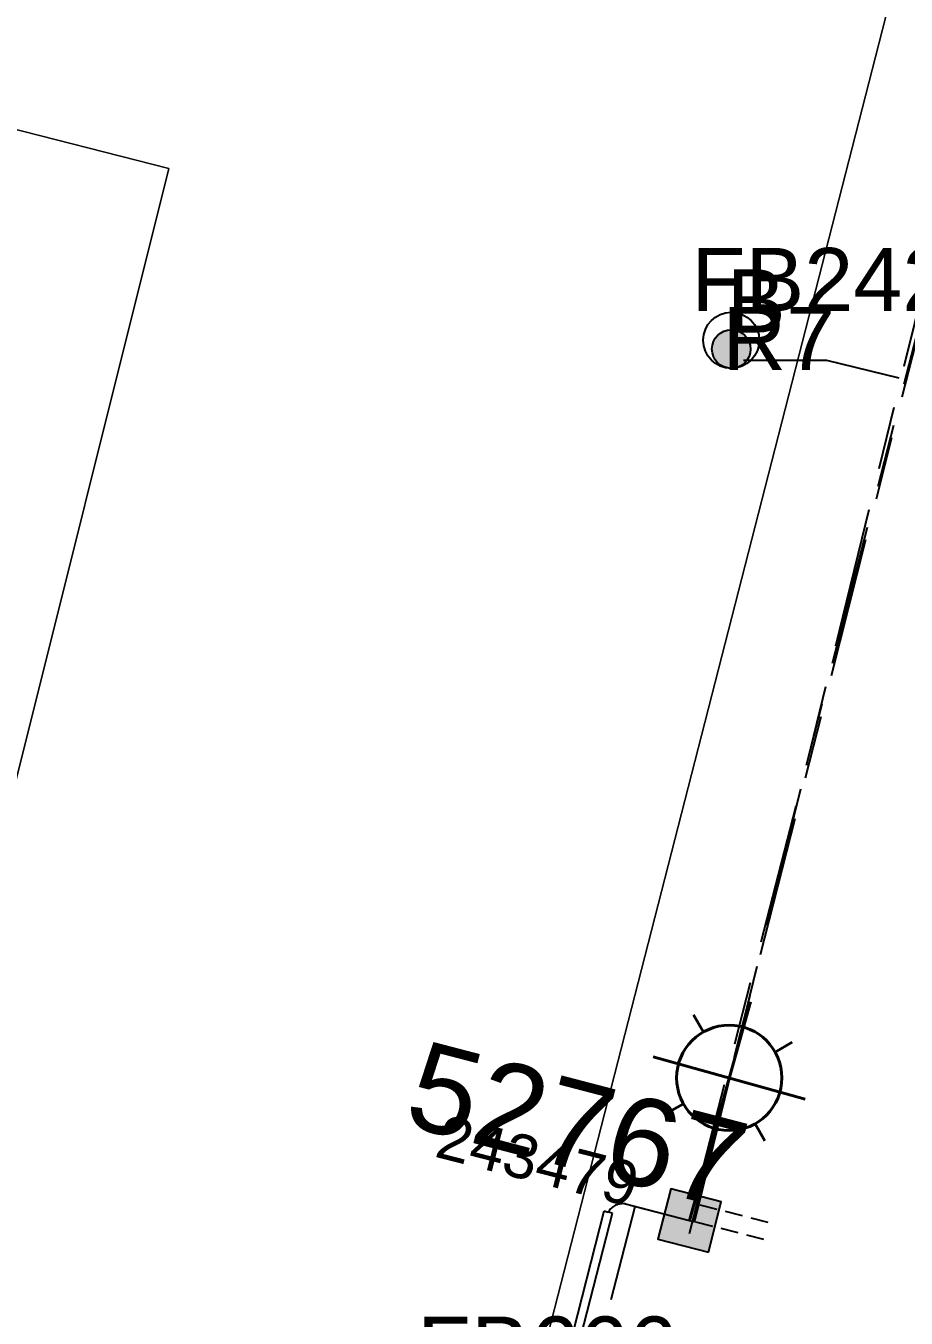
# Model space of a CAD drawing. Header units: metres. Extents: x 313711 to 315840, y 6256069 to 6257554.
# Drawn here: x 315249.53 to 315274.62, y 6256551.2 to 6256588.02 of the extents above; entities that cross this region are included whole.
import ezdxf
from ezdxf.enums import TextEntityAlignment as Align

# ---------------------------------------------------------------- set-up
doc = ezdxf.new("R2010")
doc.units = ezdxf.units.M
doc.linetypes.add('Cable Exist UG', pattern=[8.2, 4, -1.2, 1.8, -1.2])
doc.linetypes.add('DASHED', pattern=[0.75, 0.5, -0.25])
doc.layers.get('0').update_dxf_attribs({"color": 6})
for name, color, linetype in [('_User DUCT CONFIGS', 7, 'Continuous'), ('Duct_SP_EXT', 7, 'Continuous'), ('Equip_SP_SL_EXT', 7, 'Continuous'), ('Mains_SL_EXT', 7, 'Continuous'), ('SupportsUG_SP_LV_SL_EXT', 7, 'Continuous'), ('Trench_SP_EXT', 7, 'Continuous'), ('UG_Details_SP_MISC', 7, 'Continuous')]:
    doc.layers.add(name, color=color, linetype=linetype)
doc.layers.add('Cadastre Land Parcels_SP_EXT', color=9, linetype='Continuous', lineweight=5)
doc.layers.add('UNKNOWN_FEATURES', color=1, linetype='DASHED', plot=False)
doc.styles.add('COLUMN_LABEL', font='arial.ttf')
doc.styles.add('iecARIAL', font='arial.ttf', dxfattribs={"height": 2})
doc.styles.add('POLE_LABEL', font='arial.ttf')
doc.styles.get("Standard").update_dxf_attribs({"font": 'arial.ttf'})

# ---------------------------------------------------------------- blocks, each defined once
blk = doc.blocks.new('COLUMN_EXT')
blk.add_hatch(color=256).paths.add_polyline_path([(-1.485, 1.485), (-1.485, -1.485), (1.485, -1.485), (1.485, 1.485)])
blk.add_lwpolyline([(-1.485, -1.485), (1.485, -1.485), (1.485, 1.485), (-1.485, 1.485)], close=True)
for tag, height, style, flags, p in [('ASSET_NUM', 2.5, 'COLUMN_LABEL', 8, (2, 2)), ('STRUCTURE_PLANT_NUMBER', 0.2, 'POLE_LABEL', 9, (1.813, 0.031)), ('STREET_CODE', 0.2, 'COLUMN_LABEL', 9, (1.813, -0.2))]:
    blk.add_attdef(tag, text='', height=height, dxfattribs=dict(style=style, flags=flags)).set_placement(p, align=Align.MIDDLE_LEFT)
at = {"flags": 9}
for tag, p in [('OWNED_BY', (1.813, -0.6)), ('STATE', (1.813, -0.8)), ('COLUMN_TYPE', (1.813, -0.4)), ('USAGE', (1.813, -1)), ('LEGEND', (1.813, -1.2)), ('LOCATION', (1.813, -1.4)), ('STREETNAME', (1.813, -1.6)), ('SUBURB', (1.813, -1.8)), ('NOTES', (1.813, -2))]:
    blk.add_attdef(tag, text='', height=0.2, dxfattribs=at).set_placement(p, align=Align.MIDDLE_LEFT)
at = {"flags": 1}
blk.add_attdef('Z', (1.813, -2.351), '', height=0.2, dxfattribs=at)
blk = doc.blocks.new('DUCT_EXT')
blk.add_circle((0, 0.8), 0.8)
at = {"flags": 1}
blk.add_attdef('Z', (0, 0), '', height=0.2, dxfattribs=at)
at = {"flags": 9}
for tag, p in [('DUCT_CODE', (0, 0)), ('XSECT_TYPE', (0, -0.2)), ('FB_REFERENCE', (0, -0.4)), ('STATE', (0, -0.6)), ('NOTES', (0, -0.8))]:
    blk.add_attdef(tag, text='', height=0.2, dxfattribs=at).set_placement(p, align=Align.MIDDLE_LEFT)
blk = doc.blocks.new('SL_LANTERN_EXT')
at = {"lineweight": 40}
for p, q in [((0, 1.968), (0, 6.468)), ((-1.459, 5.676), (-1.061, 5.278)), ((1.458, 5.676), (1.06, 5.278)), ((-2.25, 4.218), (2.25, 4.218)), ((-1.459, 2.759), (-1.061, 3.157)), ((1.458, 2.759), (1.06, 3.157)), ((0, 0), (0, 2.721))]:
    blk.add_line(p, q, dxfattribs=at)
blk.add_circle((0, 4.218), 1.5, dxfattribs=at)
at = {"style": 'iecARIAL', "flags": 8}
blk.add_attdef('ASSET_NUM', (1.5, 1.5), '', height=2.5, dxfattribs=at)
for tag, p, height, flags in [('CONSTRUCTED_VOLTAGE', (0.981, -0.653), 0.2, 9), ('CONTROL_TYPE', (0.981, -0.853), 0.2, 9), ('LANTERN_PURPOSE', (0.981, -1.053), 0.2, 9), ('LANTERN_TYPE', (0.981, -1.253), 0.2, 9), ('LNUMBER', (2.181, -3.253), 2.5, 8), ('OPERATING_VOLTAGE', (0.981, -1.653), 0.2, 9), ('NO_PHASES', (0.981, -1.453), 0.2, 9), ('ORIENTATION', (0.981, -1.853), 0.2, 9), ('OWNED_BY', (0.981, -2.053), 0.2, 9), ('STATE', (0.981, -2.253), 0.2, 9), ('CEXIST', (0.981, -2.653), 0.2, 9), ('USAGE', (0.981, -2.453), 0.2, 9), ('CNEW', (0.981, -2.853), 0.2, 9), ('CNUMBER', (0.981, -3.053), 0.2, 9), ('CREMOVE', (0.981, -3.253), 0.2, 9), ('CREPLACE', (0.981, -3.453), 0.2, 9), ('LKINGHEIGHT', (0.981, -3.653), 0.2, 9), ('LBRACKET', (0.981, -3.853), 0.2, 9), ('LBRACKETVOCAB', (0.981, -4.053), 0.2, 9), ('LCATEGORY', (0.981, -4.253), 0.2, 9), ('LCHARGE1', (0.981, -4.453), 0.2, 9), ('LCHARGE1PERCENT', (0.981, -4.653), 0.2, 9), ('LCHARGE2', (0.981, -4.853), 0.2, 9), ('LCHARGE2PERCENT', (0.981, -5.053), 0.2, 9), ('LCHARGE3', (0.981, -5.253), 0.2, 9), ('LCHARGE3PERCENT', (0.981, -5.453), 0.2, 9), ('LEXIST', (0.981, -5.653), 0.2, 9), ('LLAMP', (0.981, -5.853), 0.2, 9), ('LLAMPVOCAB', (0.981, -6.053), 0.2, 9), ('LMAST', (0.981, -6.253), 0.2, 9), ('LMASTVOCAB', (0.981, -6.453), 0.2, 9), ('LNEW', (0.981, -6.653), 0.2, 9), ('LANTNUMBER', (0.981, -6.853), 0.2, 9), ('LOUTREACH', (0.981, -7.253), 0.2, 9), ('LOUTREACHVOCAB', (0.981, -7.453), 0.2, 9), ('LRATECODE', (0.981, -7.653), 0.2, 9), ('LREMOVE', (0.981, -7.853), 0.2, 9), ('LREPLACE', (0.981, -8.053), 0.2, 9), ('LTYPE', (0.981, -8.253), 0.2, 9), ('LTYPEVOCAB', (0.981, -8.453), 0.2, 9), ('LEGEND', (0.981, -8.653), 0.2, 9), ('LOCATION', (0.981, -8.853), 0.2, 9), ('STREETNAME', (0.981, -9.253), 0.2, 9), ('NOTES', (0.981, -9.053), 0.2, 9), ('SUBURB', (0.981, -9.453), 0.2, 1)]:
    blk.add_attdef(tag, p, '', height=height, dxfattribs=dict(flags=flags))
blk = doc.blocks.new('CABLE_LARGE_EXT')
h = blk.add_hatch(color=256)
edge = h.paths.add_edge_path()
edge.add_arc((0, 0.55), 0.55, 0, 360)
blk.add_circle((0, 0.55), 0.55)
at = {"flags": 1}
blk.add_attdef('Z', (0, 0), '', height=0.2, dxfattribs=at)
at = {"flags": 9}
for tag, p in [('COND_CODE', (0, 0)), ('STATE', (0, -0.4)), ('FB_REFERENCE', (0, -0.2)), ('XSECT_SIZE', (0, -0.6)), ('NOTES', (0, -0.8))]:
    blk.add_attdef(tag, text='', height=0.2, dxfattribs=at).set_placement(p, align=Align.MIDDLE_LEFT)

msp = doc.modelspace()

# ---------------------------------------------------------------- linework, layer by layer
at = {"layer": '_User DUCT CONFIGS'}
msp.add_lwpolyline([(315269.982, 6256578.497), (315272.354, 6256578.497), (315274.409, 6256577.988)], dxfattribs=at)
at = {"layer": 'Cadastre Land Parcels_SP_EXT', "linetype": 'Continuous'}
for points in [[(315242.821, 6256613.94), (315237.826, 6256616.179), (315238.384, 6256618.462), (315235.163, 6256619.258), (315232.953, 6256619.791), (315217.06, 6256623.376), (315207.804, 6256625.471), (315199.554, 6256627.461), (315190.953, 6256629.507), (315185.745, 6256608.244), (315198.309, 6256605.316), (315198.315, 6256605.34), (315212.283, 6256602.136), (315233.121, 6256597.142), (315233.372, 6256598.178), (315240.481, 6256596.404), (315238.407, 6256587.827), (315253.607, 6256583.957), (315244.036, 6256545.698), (315258.434, 6256542.102), (315262.882, 6256544.759), (315277.568, 6256602.036), (315275.384, 6256605.731), (315242.821, 6256613.94)], [(315229.123, 6256549.412), (315244.036, 6256545.698), (315253.607, 6256583.957), (315238.407, 6256587.827), (315229.123, 6256549.412)]]:
    msp.add_lwpolyline(points, close=True, dxfattribs=at)
msp.add_lwpolyline([(315277.568, 6256602.036), (315262.882, 6256544.759), (315261.973, 6256541.215), (315282.662, 6256536.014), (315280.463, 6256539.71), (315286.514, 6256563.328), (315290.231, 6256565.54), (315305.082, 6256561.808), (315322.818, 6256557.349), (315339.07, 6256553.264), (315332.073, 6256525.481), (315331.989, 6256525.145), (315331.83, 6256524.837), (315331.602, 6256524.572), (315331.315, 6256524.359), (315330.984, 6256524.206), (315330.585, 6256524.151), (315330.226, 6256524.111), (315329.854, 6256524.154), (315336.032, 6256522.601), (315342.385, 6256552.434), (315357.444, 6256548.648), (315376.281, 6256543.913)], dxfattribs=at)
at = {"layer": 'Duct_SP_EXT'}
for p, q in [((315263.612, 6256544.869), (315266.017, 6256554.249)), ((315263.82, 6256544.714), (315266.25, 6256554.189)), ((315266.017, 6256554.249), (315266.133, 6256554.219)), ((315266.25, 6256554.189), (315266.133, 6256554.219))]:
    msp.add_line(p, q, dxfattribs=at)
at = {"layer": 'Mains_SL_EXT', "linetype": 'Cable Exist UG'}
for points in [[(315268.449, 6256553.978), (315279.886, 6256598.534)], [(315251.302, 6256540.275), (315251.791, 6256542.216), (315251.791, 6256542.216), (315258.672, 6256540.497), (315264.182, 6256543.788), (315266.896, 6256554.376), (315268.449, 6256553.978)]]:
    msp.add_lwpolyline(points, dxfattribs=at)
at = {"layer": 'Trench_SP_EXT', "linetype": 'Cable Exist UG'}
for points in [[(315268.711, 6256554.427), (315279.427, 6256598.135)], [(315268.586, 6256553.943), (315268.711, 6256554.427)]]:
    msp.add_lwpolyline(points, dxfattribs=at)
msp.add_lwpolyline([(315266.134, 6256554.219, -0.325663), (315266.619, 6256554.45), (315266.619, 6256554.45), (315268.586, 6256553.943)], format="xyb", dxfattribs=at)
at = {"layer": 'UG_Details_SP_MISC', "linetype": 'Cable Exist UG', "flags": 128}
msp.add_lwpolyline([(315268.449, 6256553.609), (315278.443, 6256592.912)], dxfattribs=at)
at = {"layer": 'UNKNOWN_FEATURES'}
for points in [[(315270.685, 6256553.921), (315268.711, 6256554.427)], [(315270.563, 6256553.436), (315268.586, 6256553.943)]]:
    msp.add_lwpolyline(points, dxfattribs=at)

# ---------------------------------------------------------------- block references
at = {"layer": '_User DUCT CONFIGS'}
for name in ['DUCT_EXT', 'CABLE_LARGE_EXT']:
    msp.add_blockref(name, (315269.636, 6256578.259), dxfattribs=at)
at = {"layer": 'Equip_SP_SL_EXT'}
ref = msp.add_blockref('SL_LANTERN_EXT', (315268.449, 6256553.978), dxfattribs=dict(at, rotation=344.4538450056293))
ref.add_attrib('ASSET_NUM', '52767', dxfattribs={"layer": '0', "height": 2.5, "rotation": 345.3859, "style": 'iecARIAL'}).set_placement((315269.949, 6256555.478), align=Align.MIDDLE_RIGHT)
at = {"layer": 'SupportsUG_SP_LV_SL_EXT'}
ref = msp.add_blockref('COLUMN_EXT', (315268.449, 6256553.978), dxfattribs=dict(at, xscale=0.5, yscale=0.5, zscale=0.5, rotation=75.60381893804511))
ref.add_attrib('ASSET_NUM', '243479', dxfattribs={"layer": '0', "height": 1.25, "rotation": 345.6038, "style": 'COLUMN_LABEL'}).set_placement((315267.1, 6256555.568), align=Align.TOP_RIGHT)

# ---------------------------------------------------------------- texts
at = {"layer": '_User DUCT CONFIGS'}
for s, p in [('FB242649', (315268.503, 6256579.891)), ('B', (315269.508, 6256579.281)), ('R7', (315269.385, 6256578.212)), ('FB666', (315260.683, 6256549.442))]:
    msp.add_text(s, height=1.8, dxfattribs=at).set_placement(p)

doc.saveas('drawing.dxf')
